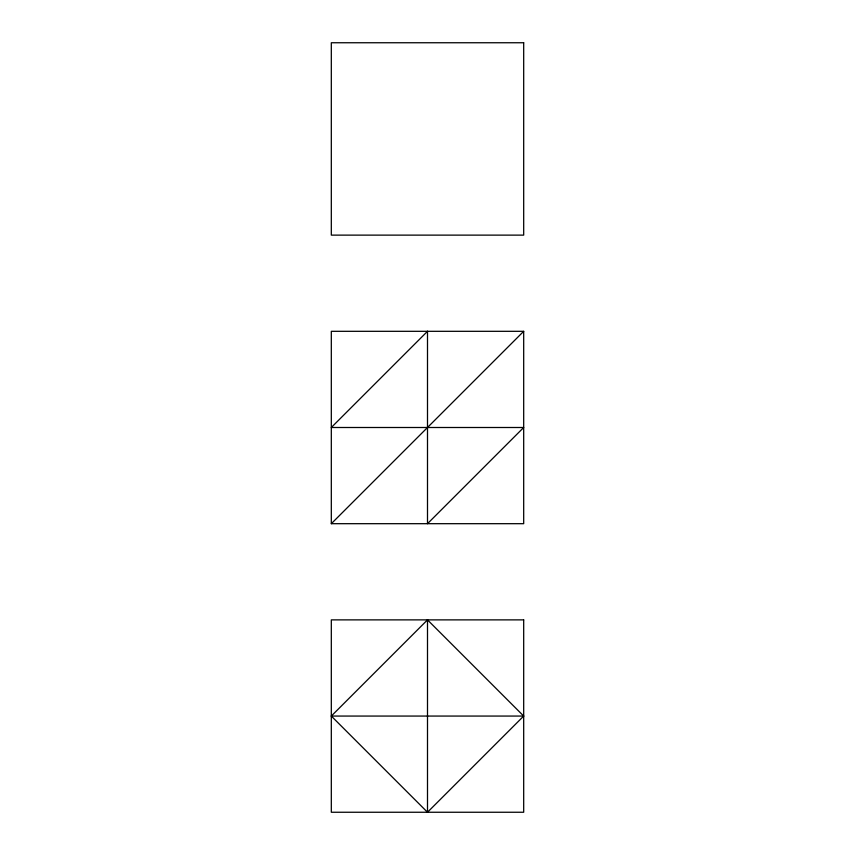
<?xml version="1.0" encoding="UTF-8"?>
<svg xmlns="http://www.w3.org/2000/svg" width="855" height="855" viewBox="0 0 855 855"><rect width="100%" height="100%" fill="white"/><g stroke="black" fill="none" stroke-linecap="round" stroke-linejoin="round"><path stroke-width="1.28" d="M331.312 523.688L523.688 331.312L331.312 331.312L331.312 523.688L523.688 523.688L523.688 331.312M331.312 716.063L427.5 619.875L523.688 716.063L427.5 812.25L331.312 716.063L523.688 716.063M427.5 619.875L427.5 812.25M427.5 331.312L331.312 427.5L523.688 427.5L427.5 523.688L427.5 331.312M523.688 42.75L331.312 42.75L331.312 235.125L523.688 235.125L523.688 42.75M523.688 619.875L331.312 619.875L331.312 812.25L523.688 812.25L523.688 619.875"/></g></svg>
